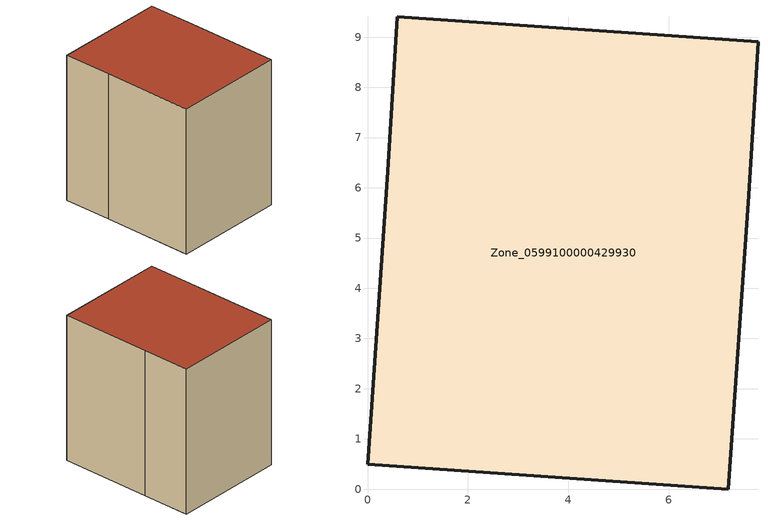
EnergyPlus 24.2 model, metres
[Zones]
Zone_0599100000429930
 floor ground (C_G): 0,0.49 0.4,6.33 0.59,9.4 7.78,8.9 7.59,5.85 7.18,0 z7.54
 wall outside (C_F): 0.4,6.33 0,0.49 7.18,0 7.59,5.85 7.78,8.9 0.59,9.4 0.4,6.33 z7.54:17.01
 roof outside (C_R): 7.18,0 7.59,5.85 7.78,8.9 0.59,9.4 0.4,6.33 0,0.49 z17.01
[BUILDING]
Pand.0599100000429930: North Axis=0; Terrain=City; Loads Convergence Tolerance Value=0.04; Temperature Convergence Tolerance Value=0.4; Solar Distribution=FullExterior; Maximum Number of Warmup Days=25; Minimum Number of Warmup Days=1
[Site:Location]
Rotterdam.The.Hague.AP_ZH_NLD Design_Conditions: Latitude=51.96; Longitude=4.45; Time Zone=1; Elevation=-4.5
[SITE:GROUNDTEMPERATURE:BUILDINGSURFACE]
18, 18, 18, 18, 18, 18, 18, 18, 18, 18, 18, 18
[MATERIAL] Thermal Absorptance=0.9; Solar Absorptance=0.7; Visible Absorptance=0.7
Name | Roughness | Thickness | Conductivity | Density | Specific Heat
G.TI.2006-2014 | MediumSmooth | 0.15 | 0.06 | 540 | 1210
F.TI.2006-2014 | Rough | 0.3 | 0.12 | 1920 | 840
R.TI.2006-2014 | MediumRough | 0.2 | 0.08 | 1500 | 1000
[CONSTRUCTION]
C_G: G.TI.2006-2014
C_F: F.TI.2006-2014
C_R: R.TI.2006-2014
[ZONE]
Zone_0599100000429930: Type=1; Multiplier=1; Ceiling Height=Autocalculate; Volume=Autocalculate; Floor Area=autocalculate; Part of Total Floor Area=Yes
[ZONEINFILTRATION:DESIGNFLOWRATE]
Infil_Zone_0599100000429930: Zone or ZoneList or Space or SpaceList=Zone_0599100000429930; Schedule=AlwaysOn; Design Flow Rate Calculation Method=Flow/Area; Flow Rate per Floor Area=0.0015; Constant Term Coefficient=1; Temperature Term Coefficient=0; Velocity Term Coefficient=0; Velocity Squared Term Coefficient=0
[HVACTEMPLATE:ZONE:IDEALLOADSAIRSYSTEM]
Zone_0599100000429930: Maximum Heating Supply Air Temperature=50; Minimum Cooling Supply Air Temperature=13; Maximum Heating Supply Air Humidity Ratio=0.0156; Minimum Cooling Supply Air Humidity Ratio=0.0077; Heating Limit=NoLimit; Cooling Limit=NoLimit; Dehumidification Control Type=ConstantSensibleHeatRatio; Cooling Sensible Heat Ratio=0.7; Dehumidification Setpoint=60; Humidification Control Type=None; Humidification Setpoint=30; Outdoor Air Method=None; Outdoor Air Flow Rate per Person=0.00944; Outdoor Air Flow Rate per Zone Floor Area=0; Outdoor Air Flow Rate per Zone=0; Demand Controlled Ventilation Type=None; Outdoor Air Economizer Type=NoEconomizer; Heat Recovery Type=None; Sensible Heat Recovery Effectiveness=0.7; Latent Heat Recovery Effectiveness=0.65
[ZONECONTROL:THERMOSTAT]
ThermostatControl_Zone_0599100000429930: Zone or ZoneList=Zone_0599100000429930; Control Type Schedule=DualSetpointControlType; Control 1=Thermostat_Zone_0599100000429930; Temperature Difference Between Cutout And Setpoint=0
[THERMOSTATSETPOINT:DUALSETPOINT]
Thermostat_Zone_0599100000429930: Heating Setpoint Temperature Schedule=HeatingSetpoint_Zone_0599100000429930; Cooling Setpoint Temperature Schedule=CoolingSetpoint_Zone_0599100000429930
[SCHEDULE:COMPACT]
HeatingSetpoint_Zone_0599100000429930: Through: 12/31, For: AllDays, Until: 24:00, 21
CoolingSetpoint_Zone_0599100000429930: Through: 12/31, For: AllDays, Until: 24:00, 24
DualSetpointControlType: Through: 12/31, For: AllDays, Until: 24:00, 4
AlwaysOn: Through: 12/31, For: AllDays, Until: 24:00, 1
